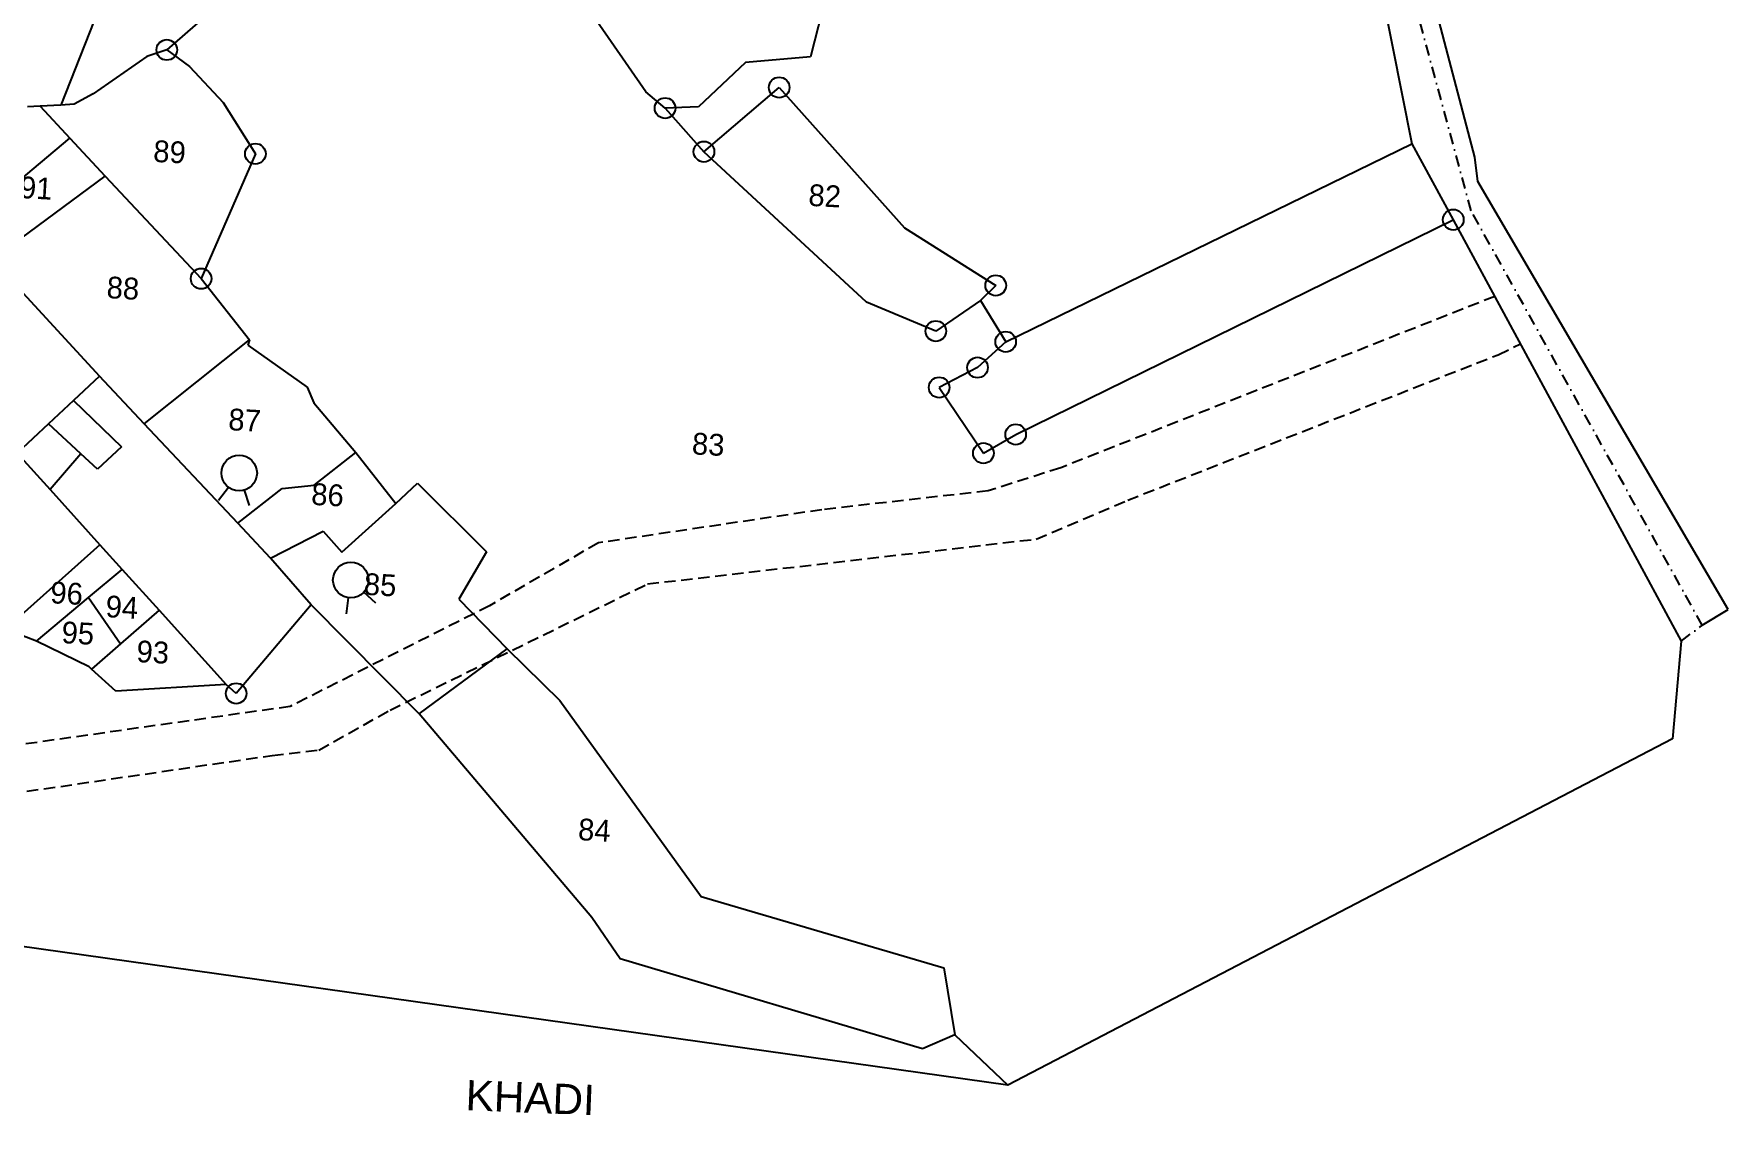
# Model space of a CAD drawing. Header units: metres. Extents: x 291643 to 293224, y 1990052 to 1993088.
# Drawn here: x 292454 to 293199, y 1990052 to 1990528 of the extents above; entities that cross this region are included whole.
import ezdxf
from ezdxf.enums import TextEntityAlignment as Align

# ---------------------------------------------------------------- set-up
doc = ezdxf.new("R2010")
doc.units = ezdxf.units.M
doc.header["$MEASUREMENT"] = 0
doc.linetypes.add('DASHDOT', pattern=[1, 0.5, -0.25, 0, -0.25])
doc.linetypes.add('DASHED', pattern=[0.75, 0.5, -0.25])
for name, color, linetype in [('LINE_CARTTRACK', 2, 'DASHED'), ('OFF', 1, 'Continuous'), ('POLY_PARCEL', 6, 'Continuous'), ('POLY_WATER', 4, 'Continuous'), ('TEXT_MAPOUT', 7, 'Continuous'), ('TEXT_PARCEL', 7, 'Continuous'), ('V_BOUND_LINE', 7, 'Continuous'), ('V_BOUND_STREAM_LINE', 7, 'DASHDOT')]:
    doc.layers.add(name, color=color, linetype=linetype)
doc.styles.get("Standard").update_dxf_attribs({"font": 'arial.ttf'})
doc.styles.add('TEXT_MAP', font='')
doc.styles.get('TEXT_MAP').set_extended_font_data('Kruti Dev 050')

msp = doc.modelspace()

# ---------------------------------------------------------------- linework, layer by layer
for points in [[(292535.13, 1990322.9), (292539.45, 1990328.63)], [(292548.76, 1990320.6), (292546.56, 1990327.43)], [(292591.33, 1990272.92), (292592.27, 1990280.03)], [(292604.33, 1990277.62), (292599.06, 1990282.49)]]:
    msp.add_lwpolyline(points)
for centre, radius in [((292512.31, 1990521.17), 4.53), ((292781.83, 1990504.62), 4.53), ((292731.61, 1990495.54), 4.53), ((292551.29, 1990475.42), 4.53), ((292748.72, 1990476.34), 4.53), ((293078.51, 1990446.41), 4.53), ((292527.41, 1990420.48), 4.53), ((292877.14, 1990417.49), 4.53), ((292850.77, 1990397.39), 4.53), ((292881.52, 1990392.69), 4.53), ((292869.15, 1990381.33), 4.53), ((292852.23, 1990372.57), 4.53), ((292885.92, 1990351.9), 4.53), ((292544.17, 1990334.9), 7.84), ((292871.71, 1990343.66), 4.53), ((292593.29, 1990287.81), 7.84), ((292542.83, 1990237.89), 4.53)]:
    msp.add_circle(centre, radius)
at = {"layer": 'LINE_CARTTRACK', "ltscale": 10}
for p, q in [((293096.77, 1990412.64), (292905.78, 1990337.23)), ((293098.28, 1990386.97), (293108.07, 1990391.74)), ((292935.21, 1990322.97), (293098.28, 1990386.97)), ((292905.78, 1990337.23), (292873.81, 1990327.08)), ((292873.81, 1990327.08), (292800.59, 1990318.77)), ((292894.87, 1990305.82), (292935.21, 1990322.97)), ((292800.59, 1990318.77), (292702.26, 1990304.2)), ((292723.84, 1990286.1), (292894.87, 1990305.82)), ((292702.26, 1990304.2), (292654.35, 1990276.52)), ((292610.59, 1990230.6), (292723.84, 1990286.1)), ((292654.35, 1990276.52), (292566.64, 1990232.17)), ((292566.64, 1990232.17), (292446.08, 1990215.07)), ((292579.2, 1990212.95), (292610.59, 1990230.6)), ((292428.5, 1990191.58), (292558.64, 1990210.62)), ((292558.64, 1990210.62), (292579.2, 1990212.95))]:
    msp.add_line(p, q, dxfattribs=at)
at = {"layer": 'OFF'}
for p, q in [((293188.1, 1990267.91), (293199.48, 1990274.8)), ((292859.08, 1990087.66), (292882.51, 1990065.45))]:
    msp.add_line(p, q, dxfattribs=at)
at = {"layer": 'POLY_PARCEL'}
for p, q in [((292521.41, 1990638.26), (292465.69, 1990496.87)), ((292596.67, 1990594.9), (292512.31, 1990521.17)), ((292723.2, 1990502.65), (292679.18, 1990566.12)), ((292800.73, 1990538.2), (292795.57, 1990518.06)), ((292503.58, 1990518.19), (292479.86, 1990501.77)), ((292512.31, 1990521.17), (292503.58, 1990518.19)), ((292512.31, 1990521.17), (292522.29, 1990513.91)), ((292766.94, 1990515.65), (292746.39, 1990496.04)), ((292795.57, 1990518.06), (292766.94, 1990515.65)), ((292522.29, 1990513.91), (292537.15, 1990497.99)), ((292479.86, 1990501.77), (292471.56, 1990497.21)), ((292731.61, 1990495.54), (292723.2, 1990502.65)), ((292748.72, 1990476.34), (292781.83, 1990504.62)), ((292781.83, 1990504.62), (292837.01, 1990442.88)), ((292456.5, 1990496.34), (292451.04, 1990496.03)), ((292465.69, 1990496.87), (292456.5, 1990496.34)), ((292456.5, 1990496.34), (292469.68, 1990482.25)), ((292471.56, 1990497.21), (292465.69, 1990496.87)), ((292537.15, 1990497.99), (292551.29, 1990475.42)), ((292746.39, 1990496.04), (292731.61, 1990495.54)), ((292731.61, 1990495.54), (292748.72, 1990476.34)), ((292422.46, 1990442.93), (292469.68, 1990482.25)), ((292469.68, 1990482.25), (292485.19, 1990465.65)), ((292881.52, 1990392.69), (293060.23, 1990479.78)), ((292551.29, 1990475.42), (292527.41, 1990420.48)), ((292820.31, 1990410.16), (292748.72, 1990476.34)), ((292435.45, 1990428.82), (292485.19, 1990465.65)), ((292485.19, 1990465.65), (292527.41, 1990420.48)), ((292837.01, 1990442.88), (292877.14, 1990417.49)), ((292885.92, 1990351.9), (293078.51, 1990446.41)), ((292435.45, 1990428.82), (292482.7, 1990377.48)), ((292527.41, 1990420.48), (292548.71, 1990393.52)), ((292877.14, 1990417.49), (292870.4, 1990410.84)), ((292850.77, 1990397.39), (292820.31, 1990410.16)), ((292870.4, 1990410.84), (292850.77, 1990397.39)), ((292870.4, 1990410.84), (292881.52, 1990392.69)), ((292502.34, 1990356.62), (292548.71, 1990393.52)), ((292548.71, 1990393.52), (292547.91, 1990391.22)), ((292547.91, 1990391.22), (292574.02, 1990372.66)), ((292881.52, 1990392.69), (292869.15, 1990381.33)), ((292869.15, 1990381.33), (292852.23, 1990372.57)), ((292482.7, 1990377.48), (292471.26, 1990366.83)), ((292502.34, 1990356.62), (292482.7, 1990377.48)), ((292574.02, 1990372.66), (292576.98, 1990365.8)), ((292852.23, 1990372.57), (292871.71, 1990343.66)), ((292471.26, 1990366.83), (292460.19, 1990356.53)), ((292471.26, 1990366.83), (292492.35, 1990346.45)), ((292576.98, 1990365.8), (292595.53, 1990343.98)), ((292460.19, 1990356.53), (292446.41, 1990343.71)), ((292474.43, 1990343.4), (292460.19, 1990356.53)), ((292543.55, 1990312.83), (292502.34, 1990356.62)), ((292871.71, 1990343.66), (292885.92, 1990351.9)), ((292446.41, 1990343.71), (292460.95, 1990327.61)), ((292474.43, 1990343.4), (292460.95, 1990327.61)), ((292481.74, 1990336.66), (292474.43, 1990343.4)), ((292492.35, 1990346.45), (292481.74, 1990336.66)), ((292577.21, 1990329.59), (292595.53, 1990343.98)), ((292595.53, 1990343.98), (292613.04, 1990321.54)), ((292460.95, 1990327.61), (292482.84, 1990303.35)), ((292543.55, 1990312.83), (292563.05, 1990328.05)), ((292563.05, 1990328.05), (292577.21, 1990329.59)), ((292613.04, 1990321.54), (292622.59, 1990330.39)), ((292622.59, 1990330.39), (292653.06, 1990300.19)), ((292589.29, 1990300.1), (292613.04, 1990321.54)), ((292557.97, 1990297.51), (292543.55, 1990312.83)), ((292557.97, 1990297.51), (292581.1, 1990309.27)), ((292581.1, 1990309.27), (292589.29, 1990300.1)), ((292482.84, 1990303.35), (292441.33, 1990266.26)), ((292482.84, 1990303.35), (292492.68, 1990292.46)), ((292653.06, 1990300.19), (292640.83, 1990279.43)), ((292477.88, 1990280.1), (292492.68, 1990292.46)), ((292492.68, 1990292.46), (292508.88, 1990274.52)), ((292575.87, 1990276.9), (292557.97, 1990297.51)), ((292454.96, 1990260.95), (292477.88, 1990280.1)), ((292477.88, 1990280.1), (292491.93, 1990259.76)), ((292575.87, 1990276.9), (292542.83, 1990237.89)), ((292623.34, 1990228.95), (292575.87, 1990276.9)), ((292640.83, 1990279.43), (292662.05, 1990257.46)), ((292508.88, 1990274.52), (292491.93, 1990259.76)), ((292508.88, 1990274.52), (292538.36, 1990241.83)), ((292454.96, 1990260.95), (292441.33, 1990266.26)), ((292478.12, 1990249.59), (292454.96, 1990260.95)), ((292491.93, 1990259.76), (292479.16, 1990248.64)), ((292623.34, 1990228.95), (292662.05, 1990257.46)), ((292662.05, 1990257.46), (292685.36, 1990234.83)), ((292479.16, 1990248.64), (292478.12, 1990249.59)), ((292489.92, 1990238.87), (292479.16, 1990248.64)), ((292538.36, 1990241.83), (292489.92, 1990238.87)), ((292542.83, 1990237.89), (292538.36, 1990241.83)), ((292685.36, 1990234.83), (292747.53, 1990148.57)), ((292699.4, 1990139.22), (292623.34, 1990228.95)), ((292747.53, 1990148.57), (292854.37, 1990117.07)), ((292711.79, 1990121.1), (292699.4, 1990139.22)), ((292844.98, 1990081.42), (292711.79, 1990121.1)), ((292854.37, 1990117.07), (292859.08, 1990087.66)), ((292859.08, 1990087.66), (292844.98, 1990081.42))]:
    msp.add_line(p, q, dxfattribs=at)
at = {"layer": 'POLY_WATER'}
for p, q in [((293029.57, 1990634.7), (293060.23, 1990479.78)), ((293088.01, 1990473.98), (293045.17, 1990636.54)), ((293060.23, 1990479.78), (293078.51, 1990446.41)), ((293089.35, 1990463.26), (293088.01, 1990473.98)), ((293199.48, 1990274.8), (293089.35, 1990463.26)), ((293078.51, 1990446.41), (293178.8, 1990260.93))]:
    msp.add_line(p, q, dxfattribs=at)
at = {"layer": 'V_BOUND_LINE'}
for p, q in [((293178.8, 1990260.93), (293175.02, 1990217.85)), ((293175.02, 1990217.85), (292882.51, 1990065.45)), ((292882.51, 1990065.45), (292435.73, 1990128.39))]:
    msp.add_line(p, q, dxfattribs=at)
at = {"layer": 'V_BOUND_STREAM_LINE', "ltscale": 10}
for p, q in [((293086.32, 1990450.37), (293035.6, 1990638.11)), ((293188.1, 1990267.91), (293086.32, 1990450.37)), ((293178.8, 1990260.93), (293188.1, 1990267.91))]:
    msp.add_line(p, q, dxfattribs=at)

# ---------------------------------------------------------------- texts
at = {"layer": 'TEXT_MAPOUT'}
msp.add_text('KHADI', height=13.317, rotation=357.73848, dxfattribs=at).set_placement((292643.62, 1990054.47))
at = {"layer": 'TEXT_PARCEL', "style": 'TEXT_MAP'}
for s, p in [('89', (292513.28, 1990471.51)), ('91', (292454.57, 1990455.59)), ('82', (292801.64, 1990452.16)), ('88', (292492.76, 1990411.53)), ('87', (292546.31, 1990353.42)), ('83', (292750.37, 1990342.78)), ('86', (292582.82, 1990320.55)), ('85', (292605.96, 1990280.95)), ('96', (292467.98, 1990277.23)), ('94', (292492.3, 1990271.1)), ('95', (292472.92, 1990259.67)), ('93', (292505.89, 1990251.33)), ('84', (292700.26, 1990172.97))]:
    msp.add_text(s, height=9.589, rotation=356.76802, dxfattribs=at).set_placement(p, align=Align.CENTER)

doc.saveas('drawing.dxf')
